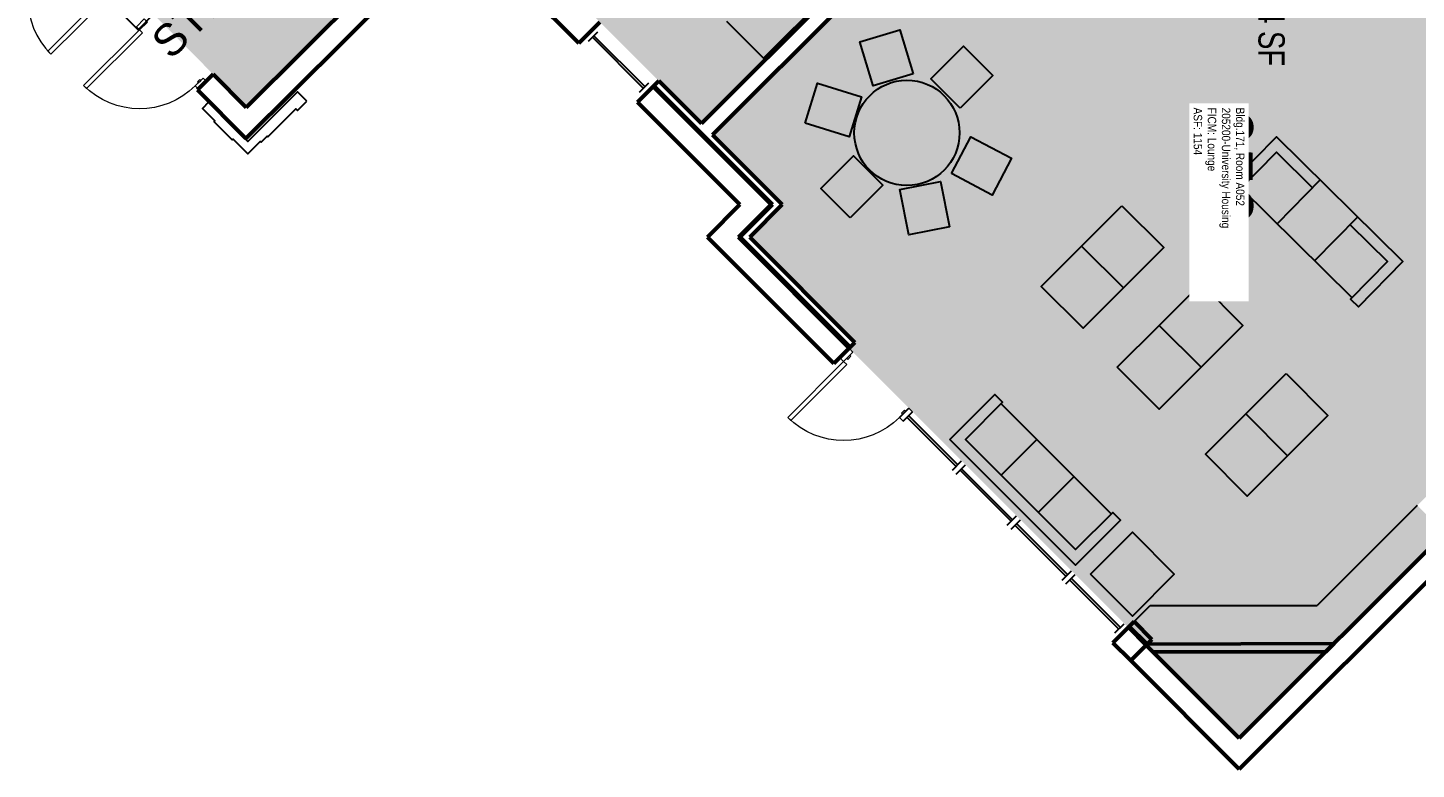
# Model space of a CAD drawing. Header units: inches. Extents: x -108 to 3256, y -489 to 2185.
# Drawn here: x 2014 to 2648, y 1173 to 1511 of the extents above; entities that cross this region are included whole.
import ezdxf
from ezdxf.enums import TextEntityAlignment as Align

# ---------------------------------------------------------------- set-up
doc = ezdxf.new("R2010")
doc.units = ezdxf.units.IN
doc.header["$LTSCALE"] = 48
doc.header["$MEASUREMENT"] = 0
for name, color, linetype in [('A-DOOR', 2, 'Continuous'), ('A-FLOR', 3, 'Continuous'), ('A-GLAZ', 1, 'Continuous'), ('A-IDEN-VNUM', 4, 'Continuous'), ('A-MISC', 2, 'Continuous'), ('A-WALL', 5, 'Continuous'), ('AREA-TEXT', 3, 'Continuous'), ('Rooms-Category-Color', 7, 'Continuous'), ('Rooms-College-Color', 7, 'Continuous'), ('Rooms-Department-Color', 7, 'Continuous'), ('Rooms-Division-Color', 7, 'Continuous'), ('Rooms-Information', 7, 'Continuous')]:
    doc.layers.add(name, color=color, linetype=linetype)
doc.styles.add('CP_AREA', font='arial.ttf', dxfattribs={"height": 15})
doc.styles.add('CP_ROOMVNUMBER', font='arial.ttf', dxfattribs={"width": 0.85, "height": 0.075})
doc.styles.get("Standard").update_dxf_attribs({"font": 'arial.ttf'})

msp = doc.modelspace()

# ---------------------------------------------------------------- hatches: boundary and pattern name
at = {"layer": 'Rooms-Category-Color', "true_color": 0x728ef3}
for points in [[(2388.87, 1365.14), (2566.84, 1187.43), (2659.3, 1279.89), (2656.74, 1282.45), (2657.88, 1283.6), (2647.99, 1293.5), (2657.35, 1302.87), (2722.42, 1237.83), (2788.83, 1304.24), (2753.3, 1339.77), (2762.05, 1348.52), (2771.42, 1339.15), (2767.8, 1335.53), (2793.96, 1309.37), (2849.64, 1365.05), (2823.48, 1391.21), (2819.86, 1387.59), (2810.49, 1396.96), (2814.11, 1400.58), (2760.64, 1454.06), (2782.9, 1476.32), (2408.22, 1851), (2313.44, 1756.21), (2384.18, 1685.47), (2397.26, 1698.55), (2487.56, 1608.25), (2472.53, 1593.23), (2465.02, 1600.74), (2403.68, 1539.4), (2411.19, 1531.88), (2396.16, 1516.85), (2388.64, 1524.36), (2326.69, 1462.41), (2358.43, 1430.68), (2343.58, 1415.83), (2391.57, 1367.84), (2389.01, 1365.27)], [(2321.57, 1467.54), (2247.18, 1541.93), (2396.82, 1691.57), (2471.21, 1617.18)]]:
    msp.add_hatch(color=171, dxfattribs=at).paths.add_polyline_path(points)
at = {"layer": 'Rooms-Category-Color', "true_color": 0xadadad}
msp.add_hatch(color=253, dxfattribs=at).paths.add_polyline_path([(2196.73, 1557.26), (2220.91, 1532.94), (2365.03, 1676.26), (2295.23, 1746.46), (2068.33, 1520.84), (2113.96, 1474.96)])
at = {"layer": 'Rooms-College-Color', "true_color": 0xadadad}
for points in [[(2388.87, 1365.14), (2566.84, 1187.43), (2659.3, 1279.89), (2656.74, 1282.45), (2657.88, 1283.6), (2647.99, 1293.5), (2657.35, 1302.87), (2722.42, 1237.83), (2788.83, 1304.24), (2753.3, 1339.77), (2762.05, 1348.52), (2771.42, 1339.15), (2767.8, 1335.53), (2793.96, 1309.37), (2849.64, 1365.05), (2823.48, 1391.21), (2819.86, 1387.59), (2810.49, 1396.96), (2814.11, 1400.58), (2760.64, 1454.06), (2782.9, 1476.32), (2408.22, 1851), (2313.44, 1756.21), (2384.18, 1685.47), (2397.26, 1698.55), (2487.56, 1608.25), (2472.53, 1593.23), (2465.02, 1600.74), (2403.68, 1539.4), (2411.19, 1531.88), (2396.16, 1516.85), (2388.64, 1524.36), (2326.69, 1462.41), (2358.43, 1430.68), (2343.58, 1415.83), (2391.57, 1367.84), (2389.01, 1365.27)], [(2196.73, 1557.26), (2220.91, 1532.94), (2365.03, 1676.26), (2295.23, 1746.46), (2068.33, 1520.84), (2113.96, 1474.96)], [(2321.57, 1467.54), (2247.18, 1541.93), (2396.82, 1691.57), (2471.21, 1617.18)]]:
    msp.add_hatch(color=253, dxfattribs=at).paths.add_polyline_path(points)
at = {"layer": 'Rooms-Department-Color', "true_color": 0x604aed}
for points in [[(2388.87, 1365.14), (2566.84, 1187.43), (2659.3, 1279.89), (2656.74, 1282.45), (2657.88, 1283.6), (2647.99, 1293.5), (2657.35, 1302.87), (2722.42, 1237.83), (2788.83, 1304.24), (2753.3, 1339.77), (2762.05, 1348.52), (2771.42, 1339.15), (2767.8, 1335.53), (2793.96, 1309.37), (2849.64, 1365.05), (2823.48, 1391.21), (2819.86, 1387.59), (2810.49, 1396.96), (2814.11, 1400.58), (2760.64, 1454.06), (2782.9, 1476.32), (2408.22, 1851), (2313.44, 1756.21), (2384.18, 1685.47), (2397.26, 1698.55), (2487.56, 1608.25), (2472.53, 1593.23), (2465.02, 1600.74), (2403.68, 1539.4), (2411.19, 1531.88), (2396.16, 1516.85), (2388.64, 1524.36), (2326.69, 1462.41), (2358.43, 1430.68), (2343.58, 1415.83), (2391.57, 1367.84), (2389.01, 1365.27)], [(2321.57, 1467.54), (2247.18, 1541.93), (2396.82, 1691.57), (2471.21, 1617.18)]]:
    msp.add_hatch(color=173, dxfattribs=at).paths.add_polyline_path(points)
at = {"layer": 'Rooms-Department-Color', "true_color": 0xacacac}
msp.add_hatch(color=253, dxfattribs=at).paths.add_polyline_path([(2196.73, 1557.26), (2220.91, 1532.94), (2365.03, 1676.26), (2295.23, 1746.46), (2068.33, 1520.84), (2113.96, 1474.96)])
at = {"layer": 'Rooms-Division-Color', "true_color": 0x604aed}
for points in [[(2388.87, 1365.14), (2566.84, 1187.43), (2659.3, 1279.89), (2656.74, 1282.45), (2657.88, 1283.6), (2647.99, 1293.5), (2657.35, 1302.87), (2722.42, 1237.83), (2788.83, 1304.24), (2753.3, 1339.77), (2762.05, 1348.52), (2771.42, 1339.15), (2767.8, 1335.53), (2793.96, 1309.37), (2849.64, 1365.05), (2823.48, 1391.21), (2819.86, 1387.59), (2810.49, 1396.96), (2814.11, 1400.58), (2760.64, 1454.06), (2782.9, 1476.32), (2408.22, 1851), (2313.44, 1756.21), (2384.18, 1685.47), (2397.26, 1698.55), (2487.56, 1608.25), (2472.53, 1593.23), (2465.02, 1600.74), (2403.68, 1539.4), (2411.19, 1531.88), (2396.16, 1516.85), (2388.64, 1524.36), (2326.69, 1462.41), (2358.43, 1430.68), (2343.58, 1415.83), (2391.57, 1367.84), (2389.01, 1365.27)], [(2321.57, 1467.54), (2247.18, 1541.93), (2396.82, 1691.57), (2471.21, 1617.18)]]:
    msp.add_hatch(color=173, dxfattribs=at).paths.add_polyline_path(points)
at = {"layer": 'Rooms-Division-Color', "true_color": 0xadadad}
msp.add_hatch(color=253, dxfattribs=at).paths.add_polyline_path([(2196.73, 1557.26), (2220.91, 1532.94), (2365.03, 1676.26), (2295.23, 1746.46), (2068.33, 1520.84), (2113.96, 1474.96)])

# ---------------------------------------------------------------- linework, layer by layer
at = {"layer": 'A-DOOR', "linetype": 'Continuous', "lineweight": 18}
for points in [[(2050.4, 1524.63), (2048.98, 1526.05), (2023.53, 1500.59), (2024.94, 1499.18)], [(2068.92, 1513.84), (2067.51, 1515.26), (2063.96, 1511.73), (2065.37, 1510.32)], [(2065.37, 1510.32), (2066.78, 1508.9), (2041.25, 1483.51), (2039.84, 1484.93)], [(2094.3, 1488.31), (2095.71, 1486.9), (2092.17, 1483.37), (2090.76, 1484.79)], [(2093.24, 1487.26), (2092.88, 1487.61), (2091.82, 1486.55), (2092.17, 1486.2)], [(2390.64, 1363.37), (2388.87, 1365.14), (2384.63, 1360.9), (2386.4, 1359.13)], [(2389.23, 1361.96), (2389.67, 1361.52), (2388.26, 1360.1), (2387.81, 1360.54)], [(2386.4, 1359.13), (2387.81, 1357.71), (2362.36, 1332.26), (2360.94, 1333.67)], [(2416.1, 1337.92), (2417.87, 1336.15), (2413.62, 1331.91), (2411.86, 1333.67)], [(2414.68, 1336.5), (2414.24, 1336.94), (2412.83, 1335.53), (2413.27, 1335.09)]]:
    msp.add_lwpolyline(points, close=True, dxfattribs=at)
msp.add_arc((2050.4, 1524.63), 36, 135.00014, 225.00014, dxfattribs=at)
at = {"layer": 'A-DOOR', "linetype": 'Continuous', "lineweight": 18, "extrusion": (0, 0, -1)}
for centre, start, end in [((-2065.37, 1510.32), 225.16138, 315.16138), ((-2386.4, 1359.13), 225, 315)]:
    msp.add_arc(centre, 36, start, end, dxfattribs=at)
at = {"layer": 'A-FLOR', "linetype": 'Continuous', "lineweight": 25}
for p, q in [((2470.5, 1617.89), (2349.94, 1497.32)), ((2350.65, 1496.62), (2471.21, 1617.18)), ((2332.97, 1514.29), (2350.65, 1496.62))]:
    msp.add_line(p, q, dxfattribs=at)
at = {"layer": 'A-GLAZ', "linetype": 'Continuous', "lineweight": 25}
for p, q in [((2272.54, 1511.17), (2268.3, 1506.93)), ((2270.07, 1505.16), (2274.31, 1509.4)), ((2271.84, 1506.93), (2295.17, 1483.59)), ((2295.88, 1484.3), (2272.54, 1507.63)), ((2293.4, 1481.82), (2297.65, 1486.07)), ((2295.17, 1480.06), (2299.41, 1484.3)), ((2411.86, 1333.67), (2416.1, 1337.92)), ((2413.62, 1331.91), (2417.87, 1336.15)), ((2437.75, 1311.31), (2415.39, 1333.67)), ((2416.1, 1334.38), (2438.46, 1312.02)), ((2435.99, 1309.54), (2440.23, 1313.79)), ((2437.75, 1307.78), (2442, 1312.02)), ((2462.77, 1286.3), (2439.52, 1309.54)), ((2440.23, 1310.25), (2463.47, 1287)), ((2461, 1284.53), (2465.24, 1288.77)), ((2462.77, 1282.76), (2467.01, 1287)), ((2465.24, 1285.24), (2488.49, 1261.99)), ((2487.78, 1261.28), (2464.54, 1284.53)), ((2486.01, 1259.52), (2490.26, 1263.76)), ((2487.78, 1257.75), (2492.02, 1261.99)), ((2490.26, 1260.22), (2512.62, 1237.86)), ((2511.91, 1237.15), (2489.55, 1259.52)), ((2510.14, 1235.39), (2514.39, 1239.63)), ((2516.15, 1237.86), (2511.91, 1233.62))]:
    msp.add_line(p, q, dxfattribs=at)
at = {"layer": 'A-MISC'}
for p, q in [((2647.99, 1293.5), (2602.4, 1247.91)), ((2516.29, 1237.99), (2526.19, 1247.89)), ((2518.85, 1240.56), (2526.19, 1247.89)), ((2526.19, 1247.89), (2602.4, 1247.91))]:
    msp.add_line(p, q, dxfattribs=at)
for points in [[(2418.07, 1490.23), (2399.87, 1484.76), (2393.82, 1504.87), (2412.02, 1510.34)], [(2439.62, 1474.59), (2426.18, 1488.02), (2441.03, 1502.87), (2454.47, 1489.44)], [(2368.83, 1467.81), (2374.49, 1485.95), (2394.53, 1479.69), (2388.87, 1461.55)], [(2435.56, 1444.76), (2444.44, 1461.55), (2463, 1451.73), (2454.12, 1434.94)], [(2389.45, 1424.62), (2376.02, 1438.05), (2390.87, 1452.9), (2404.3, 1439.47)], [(2434.74, 1420.58), (2416.11, 1416.85), (2411.99, 1437.45), (2430.62, 1441.17)], [(2513.32, 1430.13), (2532.41, 1411.04), (2495.64, 1374.27), (2476.55, 1393.36)], [(2530.28, 1375.56), (2549.37, 1394.65), (2568.46, 1375.56), (2549.37, 1356.47)], [(2511.19, 1356.47), (2530.28, 1375.56), (2549.37, 1356.47), (2530.28, 1337.38)], [(2588.13, 1353.62), (2607.22, 1334.53), (2570.45, 1297.76), (2551.36, 1316.85)], [(2434.86, 1323.57), (2455.36, 1344.08), (2458.9, 1340.54), (2441.93, 1323.57), (2492.13, 1273.37), (2509.1, 1290.34), (2512.64, 1286.8), (2492.13, 1266.3)], [(2498.99, 1262.21), (2518.08, 1281.31), (2537.18, 1262.21), (2518.08, 1243.12)]]:
    msp.add_lwpolyline(points, close=True, dxfattribs=at)
for points in [[(2617.31, 1421.49), (2634.39, 1404.67), (2617.55, 1387.57), (2621.11, 1384.06), (2641.47, 1404.72), (2583.76, 1461.56), (2563.41, 1440.9), (2566.97, 1437.4), (2583.81, 1454.49), (2600.22, 1438.34)], [(2618.22, 1388.22), (2567.62, 1438.06)], [(2603.72, 1441.9), (2584.03, 1421.9)], [(2601.12, 1405.06), (2620.82, 1425.06)], [(2494.93, 1411.75), (2514.03, 1392.66)], [(2508.46, 1289.67), (2458.24, 1339.89)], [(2569.75, 1335.24), (2588.84, 1316.15)], [(2458.21, 1307.29), (2474.52, 1323.61)], [(2491.49, 1306.64), (2475.18, 1290.32)]]:
    msp.add_lwpolyline(points, dxfattribs=at)
msp.add_circle((2415.28, 1463.32), 24, dxfattribs=at)
at = {"layer": 'A-WALL', "linetype": 'Continuous', "lineweight": 50}
for p, q in [((2196.73, 1557.26), (2113.94, 1474.94)), ((2403.77, 1549.74), (2321.57, 1467.54)), ((2113.9, 1460.8), (2196.69, 1543.12)), ((2237.54, 1532.29), (2265.61, 1504.23)), ((2326.69, 1462.41), (2388.64, 1524.36)), ((2265.61, 1504.23), (2275.24, 1513.86)), ((2098.9, 1490.07), (2091.81, 1483.02)), ((2113.94, 1474.94), (2098.9, 1490.07)), ((2091.81, 1483.02), (2113.9, 1460.8)), ((2302.11, 1486.99), (2292.48, 1477.36)), ((2299.55, 1484.43), (2353.65, 1430.33)), ((2319.8, 1464.89), (2299.9, 1484.78)), ((2321.57, 1467.54), (2302.11, 1486.99)), ((2292.48, 1477.36), (2311.93, 1457.9)), ((2319.8, 1464.89), (2354.01, 1430.68)), ((2311.93, 1457.9), (2339.16, 1430.68)), ((2311.93, 1457.9), (2317.06, 1452.78)), ((2311.93, 1457.9), (2311.93, 1457.9)), ((2358.43, 1430.68), (2326.69, 1462.41)), ((2317.06, 1452.78), (2317.06, 1452.78)), ((2338.45, 1415.83), (2353.65, 1431.03)), ((2339.16, 1430.68), (2324.31, 1415.83)), ((2338.8, 1415.48), (2354.01, 1430.68)), ((2343.58, 1415.83), (2358.43, 1430.68)), ((2324.31, 1415.83), (2381.94, 1358.2)), ((2338.45, 1415.83), (2389.01, 1365.27)), ((2338.8, 1416.18), (2389.36, 1365.63)), ((2391.57, 1367.84), (2343.58, 1415.83)), ((2381.94, 1358.2), (2391.57, 1367.84)), ((2659.3, 1279.89), (2566.84, 1187.43)), ((2566.84, 1173.29), (2666.37, 1272.82)), ((2518.85, 1240.56), (2509.22, 1230.92)), ((2524.42, 1229.86), (2516.29, 1237.99)), ((2524.77, 1230.22), (2516.64, 1238.35)), ((2526.98, 1232.43), (2518.85, 1240.56)), ((2509.22, 1230.92), (2517.34, 1222.79)), ((2517.34, 1222.79), (2526.98, 1232.43)), ((2524.42, 1229.86), (2517.35, 1222.79)), ((2524.15, 1230.13), (2527.42, 1226.86)), ((2566.84, 1187.43), (2524.42, 1229.86)), ((2524.77, 1230.22), (2610.29, 1230.62)), ((2606.27, 1226.86), (2610.02, 1230.61)), ((2517.35, 1222.79), (2566.84, 1173.29)), ((2527.42, 1226.86), (2606.27, 1226.86))]:
    msp.add_line(p, q, dxfattribs=at)
at = {"layer": 'A-WALL', "linetype": 'Continuous', "lineweight": -3}
for p, q in [((2056.26, 1518.77), (2064.71, 1510.32)), ((2064.71, 1510.32), (2071.78, 1517.39))]:
    msp.add_line(p, q, dxfattribs=at)
at = {"layer": 'A-WALL'}
msp.add_lwpolyline([(2141.61, 1477.79), (2137.37, 1482.04), (2114.74, 1459.41), (2096.88, 1477.27), (2094.05, 1474.44), (2099.71, 1468.78), (2099.36, 1468.43), (2107.67, 1460.12), (2108.02, 1460.47), (2114.74, 1453.75), (2120.4, 1459.41), (2120.75, 1459.06), (2123.58, 1461.88), (2123.93, 1461.53), (2136.66, 1474.26), (2137.37, 1473.55)], close=True, dxfattribs=at)

# ---------------------------------------------------------------- texts
at = {"layer": 'A-IDEN-VNUM', "linetype": 'ByBlock', "style": 'CP_ROOMVNUMBER', "width": 0.85}
msp.add_text('052', height=27, rotation=270, dxfattribs=at).set_placement((2559.47, 1448.1), align=Align.MIDDLE_CENTER)
at = {"layer": 'A-MISC', "linetype": 'ByBlock'}
msp.add_text('STR 1C', height=14.4, rotation=45, dxfattribs=at).set_placement((2105, 1521.5), align=Align.CENTER)
at = {"layer": 'AREA-TEXT', "style": 'CP_AREA', "width": 0.75}
msp.add_text('1,154 SF', height=12, rotation=270, dxfattribs=at).set_placement((2581.54, 1519.22), align=Align.MIDDLE_CENTER)

# ---------------------------------------------------------------- next in the draw order: texts
at = {"layer": 'Rooms-Information', "insert": (2545.97, 1474.84), "char_height": 3.8571, "width": 86.4, "attachment_point": 7, "rotation": 270, "style": 'CP_ROOMVNUMBER', "bg_fill": 3, "box_fill_scale": 1.5, "bg_fill_color": 256, "bg_fill_true_color": 13158600, "bg_fill_transparency": 0}
msp.add_mtext('Bldg.171, Room A052^M^J205200-University Housing^M^JFICM: Lounge^M^JASF: 1154', dxfattribs=at)

doc.saveas('drawing.dxf')
